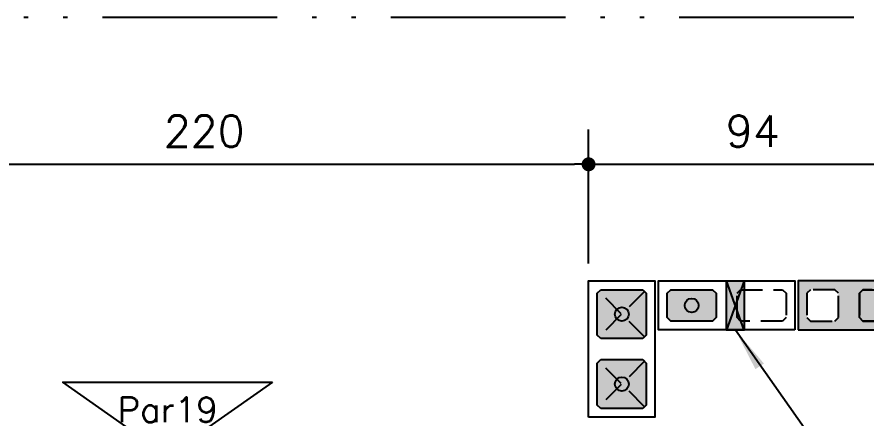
# Model space of a CAD drawing. Extents: x -14651 to 4579, y -10691 to -1290.
# Drawn here: x 1300.9 to 1544.2, y -9704.1 to -9589.1 of the extents above; entities that cross this region are included whole.
import ezdxf
from ezdxf.enums import TextEntityAlignment as Align

# ---------------------------------------------------------------- set-up
doc = ezdxf.new("R2010")
doc.units = 0
doc.header["$LTSCALE"] = 25
doc.linetypes.add('DASHED2', pattern=[0.375, 0.25, -0.125])
doc.linetypes.add('ESTILO_TQS_0004', pattern=[3.3, 2, -0.4, 0.05, -0.4, 0.05, -0.4])
for name, color, linetype in [('203', 1, 'DASHED2'), ('213', 252, 'Continuous'), ('241', 2, 'Continuous'), ('247', 50, 'Continuous'), ('248', 100, 'Continuous'), ('Arranque', 14, 'Continuous'), ('COTA', 1, 'Continuous'), ('EIXOS', 1, 'ESTILO_TQS_0004'), ('FERRO', 5, 'Continuous'), ('H2', 252, 'Continuous'), ('Linha_fina', 1, 'Continuous'), ('Pena_1', 1, 'Continuous'), ('Pena_2', 2, 'Continuous'), ('VIGA', 3, 'Continuous')]:
    doc.layers.add(name, color=color, linetype=linetype)
doc.styles.add('COTA', font='romans.shx')
doc.dimstyles.new('forma', dxfattribs={"dimscale": 5, "dimtxt": 1.8, "dimasz": 0.8, "dimexe": 2, "dimexo": 1, "dimgap": 1, "dimtad": 1, "dimdec": 1, "dimzin": 9, "dimtxsty": 'COTA', "dimblk1": 'DOT', "dimblk2": 'DOT', "dimsah": 1, "dimcen": 0, "dimdle": 1, "dimclrd": 256, "dimclre": 256, "dimclrt": 2, "dimadec": 0, "dimazin": 0, "dimtfac": 1, "dimtdec": 0, "dimtmove": 0, "dimatfit": 3, "dimfxl": 1, "dimtolj": 1, "dimtzin": 0, "dimarcsym": 0})

# ---------------------------------------------------------------- blocks, each defined once
blk = doc.blocks.new('P4020')
blk.add_lwpolyline([(-19.5, -9.5), (19.5, -9.5), (19.5, 9.5), (-19.5, 9.5), (-19.5, -9.5)])
at = {"color": 1, "linetype": 'DASHED2'}
for points in [[(-17, -6), (-16, -7), (-4, -7), (-3, -6), (-3, 6), (-4, 7), (-16, 7), (-17, 6), (-17, -6)], [(3, -6), (4, -7), (16, -7), (17, -6), (17, 6), (16, 7), (4, 7), (3, 6), (3, -6)]]:
    blk.add_lwpolyline(points, dxfattribs=at)
at = {"layer": '203', "color": 253}
for p, q in [((-16.5, 6.5), (-3.5, -6.5)), ((-3.5, 6.5), (-16.5, -6.5)), ((16.5, 6.5), (3.5, -6.5)), ((3.5, 6.5), (16.5, -6.5))]:
    blk.add_line(p, q, dxfattribs=at)
blk = doc.blocks.new('P3515')
at = {"layer": '248'}
h = blk.add_hatch(color=100, dxfattribs=at)
h.paths.add_polyline_path([(17, 7), (-17, 7), (-17, -7), (17, -7)])
h.paths.add_polyline_path([(-5.5, -3.5), (-6.5, -4.5), (-13.5, -4.5), (-14.5, -3.5), (-14.5, 3.5), (-13.5, 4.5), (-6.5, 4.5), (-5.5, 3.5)], flags=16)
h.paths.add_polyline_path([(0.5, 3.5), (1.5, 4.5), (13.5, 4.5), (14.5, 3.5), (14.5, -3.5), (13.5, -4.5), (1.5, -4.5), (0.5, -3.5)], flags=16)
blk.add_lwpolyline([(-17, -7), (17, -7), (17, 7), (-17, 7), (-17, -7)])
at = {"color": 1, "linetype": 'DASHED2'}
for points in [[(-14.5, -3.5), (-13.5, -4.5), (-6.5, -4.5), (-5.5, -3.5), (-5.5, 3.5), (-6.5, 4.5), (-13.5, 4.5), (-14.5, 3.5), (-14.5, -3.5)], [(0.5, -3.5), (1.5, -4.5), (13.5, -4.5), (14.5, -3.5), (14.5, 3.5), (13.5, 4.5), (1.5, 4.5), (0.5, 3.5), (0.5, -3.5)]]:
    blk.add_lwpolyline(points, dxfattribs=at)
blk = doc.blocks.new('P4015', base_point=(5842102.11612, -8124149.02973))
blk.add_lwpolyline([(5842082.61612, -8124156.02973), (5842121.61612, -8124156.02973), (5842121.61612, -8124142.02973), (5842082.61612, -8124142.02973), (5842082.61612, -8124156.02973)])
at = {"color": 1, "linetype": 'DASHED2'}
for points in [[(5842085.11612, -8124152.52973), (5842086.11612, -8124153.52973), (5842098.11612, -8124153.52973), (5842099.11612, -8124152.52973), (5842099.11612, -8124145.52973), (5842098.11612, -8124144.52973), (5842086.11612, -8124144.52973), (5842085.11612, -8124145.52973), (5842085.11612, -8124152.52973)], [(5842105.11612, -8124152.52973), (5842106.11612, -8124153.52973), (5842118.11612, -8124153.52973), (5842119.11612, -8124152.52973), (5842119.11612, -8124145.52973), (5842118.11612, -8124144.52973), (5842106.11612, -8124144.52973), (5842105.11612, -8124145.52973), (5842105.11612, -8124152.52973)]]:
    blk.add_lwpolyline(points, dxfattribs=at)
blk = doc.blocks.new('GR-1414')
at = {"layer": '213'}
h = blk.add_hatch(color=256, dxfattribs=at)
h.paths.add_polyline_path([(6, -7), (7, -6), (7, 6), (6, 7), (-6, 7), (-7, 6), (-7, -6), (-6, -7)])
h.paths.add_polyline_path([(2, 0, 1), (-2, 0, 1)], flags=16)
at = {"layer": 'Arranque'}
blk.add_hatch(color=256, dxfattribs=at).paths.add_polyline_path([(2, 0, 1), (-2, 0, 1)])
at = {"layer": '213'}
for p, q in [((-7, 6), (-6, 7)), ((-7, -6), (-7, 6)), ((-6, 7), (6, 7)), ((6, 7), (7, 6)), ((7, 6), (7, -6)), ((-6, -7), (-7, -6)), ((6, -7), (-6, -7)), ((7, -6), (6, -7))]:
    blk.add_line(p, q, dxfattribs=at)
at = {"layer": 'FERRO', "linetype": 'Continuous'}
blk.add_circle((0, 0), 2, dxfattribs=at)
blk = doc.blocks.new('GR-1409')
at = {"layer": '213'}
h = blk.add_hatch(color=256, dxfattribs=at)
h.paths.add_polyline_path([(-6, 4.5), (-7, 3.5), (-7, -3.5), (-6, -4.5), (6, -4.5), (7, -3.5), (7, 3.5), (6, 4.5)])
h.paths.add_polyline_path([(-2, 0, 1), (2, 0, 1)], flags=16)
at = {"layer": 'Arranque'}
blk.add_hatch(color=256, dxfattribs=at).paths.add_polyline_path([(-2, 0, 1), (2, 0, 1)])
at = {"layer": '213'}
blk.add_lwpolyline([(-7, 3.5), (-6, 4.5), (6, 4.5), (7, 3.5), (7, -3.5), (6, -4.5), (-6, -4.5), (-7, -3.5), (-7, 3.5)], dxfattribs=at)
at = {"layer": 'FERRO', "linetype": 'Continuous'}
blk.add_circle((0, 0), 2, dxfattribs=at)
blk = doc.blocks.new('_IDNPAR_2')
at = {"color": 3}
blk.add_lwpolyline([(1, -0.7), (0, 0), (-1, -0.7)], close=True, dxfattribs=at)
blk.add_circle((0, 0), 0.05, dxfattribs=at)
at = {"layer": '247', "color": 2, "style": 'COTA', "flags": 8}
blk.add_attdef('ID', text='', height=0.24, dxfattribs=at).set_placement((0, -0.4383), align=Align.MIDDLE_CENTER)
blk = doc.blocks.new('_Dot')
at = {"color": 0, "linetype": 'ByBlock', "lineweight": -2}
blk.add_line((-0.5, 0), (-1, 0), dxfattribs=at)
at = {"color": 0, "linetype": 'ByBlock', "const_width": 0.5}
blk.add_lwpolyline([(-0.25, 0, 1), (0.25, 0, 1)], format="xyb", close=True, dxfattribs=at)
blk = doc.blocks.new('*D235')
at = {"layer": 'COTA', "lineweight": -2, "transparency": 16777216}
for p, q in [((1244.52, -9659.6), (1244.52, -9621.24)), ((1464.52, -9659.6), (1464.52, -9621.24)), ((1248.52, -9631.24), (1460.52, -9631.24))]:
    blk.add_line(p, q, dxfattribs=at)
at = {"layer": 'Defpoints', "color": 0, "transparency": 16777216}
for p in [(1464.52, -9631.24), (1244.52, -9664.6), (1464.52, -9664.6)]:
    blk.add_point(p, dxfattribs=at)
at = {"layer": 'COTA', "lineweight": -2, "transparency": 16777216, "xscale": 4, "yscale": 4, "zscale": 4, "rotation": 180}
blk.add_blockref('_Dot', (1244.52, -9631.24), dxfattribs=at)
at = {"layer": 'COTA', "lineweight": -2, "transparency": 16777216, "xscale": 4, "yscale": 4, "zscale": 4}
blk.add_blockref('_Dot', (1464.52, -9631.24), dxfattribs=at)
at = {"layer": 'COTA', "color": 2, "transparency": 16777216, "insert": (1354.52, -9621.74), "char_height": 9, "attachment_point": 5, "style": 'COTA'}
blk.add_mtext('\\A1;220 ', dxfattribs=at)
blk = doc.blocks.new('*D236')
at = {"layer": 'COTA', "lineweight": -2, "transparency": 16777216}
for p, q in [((1464.52, -9659.6), (1464.52, -9621.24)), ((1558.52, -9659.6), (1558.52, -9621.24)), ((1468.52, -9631.24), (1554.52, -9631.24))]:
    blk.add_line(p, q, dxfattribs=at)
at = {"layer": 'Defpoints', "color": 0, "transparency": 16777216}
for p in [(1558.52, -9631.24), (1464.52, -9664.6), (1558.52, -9664.6)]:
    blk.add_point(p, dxfattribs=at)
at = {"layer": 'COTA', "lineweight": -2, "transparency": 16777216, "xscale": 4, "yscale": 4, "zscale": 4, "rotation": 180}
blk.add_blockref('_Dot', (1464.52, -9631.24), dxfattribs=at)
at = {"layer": 'COTA', "lineweight": -2, "transparency": 16777216, "xscale": 4, "yscale": 4, "zscale": 4}
blk.add_blockref('_Dot', (1558.52, -9631.24), dxfattribs=at)
at = {"layer": 'COTA', "color": 2, "transparency": 16777216, "insert": (1511.52, -9621.74), "char_height": 9, "attachment_point": 5, "style": 'COTA'}
blk.add_mtext('\\A1;94 ', dxfattribs=at)
blk = doc.blocks.new('ss')
at = {"layer": 'Linha_fina'}
blk.add_solid([(0, 0), (-2.501, -0.287), (-2.499, 0.296)], dxfattribs=at)
blk = doc.blocks.new('grautes-inferior 1')
at = {"layer": 'H2'}
for points in [[(1509.03, -9664.61), (1504.03, -9664.61), (1506.52, -9671.62)], [(1506.52, -9671.62), (1504.03, -9664.61), (1504.03, -9678.61)], [(1509.03, -9664.61), (1506.52, -9671.62), (1509.03, -9678.65)], [(1506.52, -9671.62), (1504.03, -9678.61), (1504.03, -9678.65), (1509.03, -9678.65)], [(1509.03, -9678.65), (1506.52, -9671.62), (1504.03, -9678.61), (1504.03, -9678.65)]]:
    blk.add_hatch(color=256, dxfattribs=at).paths.add_polyline_path(points)
at = {"layer": 'Linha_fina'}
blk.add_line((1544.2, -9732.07), (1506.53, -9678.65), dxfattribs=at)
at = {"layer": 'Pena_2', "ltscale": 0.5}
blk.add_lwpolyline([(1504.03, -9664.61), (1509.03, -9664.61), (1509.03, -9678.65), (1504.03, -9678.65)], close=True, dxfattribs=at)
at = {"layer": 'VIGA', "ltscale": 0.5}
for p, q in [((1509.03, -9664.61), (1504.03, -9678.61)), ((1509.03, -9678.65), (1504.03, -9664.61))]:
    blk.add_line(p, q, dxfattribs=at)
at = {"layer": 'COTA', "xscale": -4.999999999999998, "yscale": 4.999999999999998, "zscale": 4.999999999999998, "rotation": 303.6559025255237}
blk.add_blockref('ss', (1506.53, -9678.65), dxfattribs=at)

msp = doc.modelspace()

# ---------------------------------------------------------------- linework, layer by layer
at = {"layer": 'EIXOS'}
msp.add_line((-572.08, -9589.1), (3672.89, -9589.1), dxfattribs=at)

# ---------------------------------------------------------------- block references
for name, p in [('GR-1414', (1474.02, -9674.1)), ('GR-1409', (1494.02, -9671.6)), ('GR-1409', (1549.02, -9671.6)), ('GR-1414', (1474.02, -9694.1))]:
    msp.add_blockref(name, p)
at = {"layer": '241', "xscale": -1, "rotation": 270}
msp.add_blockref('P4020', (1474.02, -9684.1), dxfattribs=at)
at = {"layer": '241', "xscale": -1}
msp.add_blockref('P4015', (1504.02, -9671.6), dxfattribs=at)
at = {"layer": '241'}
msp.add_blockref('P3515', (1541.52, -9671.6), dxfattribs=at)
at = {"layer": '247', "linetype": 'Continuous'}
ref = msp.add_blockref('_IDNPAR_2', (1344.02, -9714.6), dxfattribs=dict(at, xscale=-30, yscale=30, zscale=30, rotation=180))
ref.add_attrib('ID', 'Par19', dxfattribs={"color": 2, "height": 7.2, "style": 'COTA', "flags": 8}).set_placement((1344.02, -9701.45), align=Align.MIDDLE_CENTER)
at = {"layer": 'Pena_1'}
msp.add_blockref('grautes-inferior 1', (0, 0), dxfattribs=at)

# ---------------------------------------------------------------- dimensions: what is measured, and where the dimension line sits
at = {"layer": 'COTA'}
for base, p1, p2, picture, middle in [((1464.52, -9631.24), (1244.52, -9664.6), (1464.52, -9664.6), '*D235', (1354.52, -9621.74)), ((1558.52, -9631.24), (1464.52, -9664.6), (1558.52, -9664.6), '*D236', (1511.52, -9621.74))]:
    dim = msp.add_linear_dim(base=base, p1=p1, p2=p2, dimstyle='forma', override={"dimpost": ' ', "dimtmove": 1}, dxfattribs=at)
    dim.commit()
    dim.dimension.update_dxf_attribs({"geometry": picture, "text_midpoint": middle})

doc.saveas('drawing.dxf')
